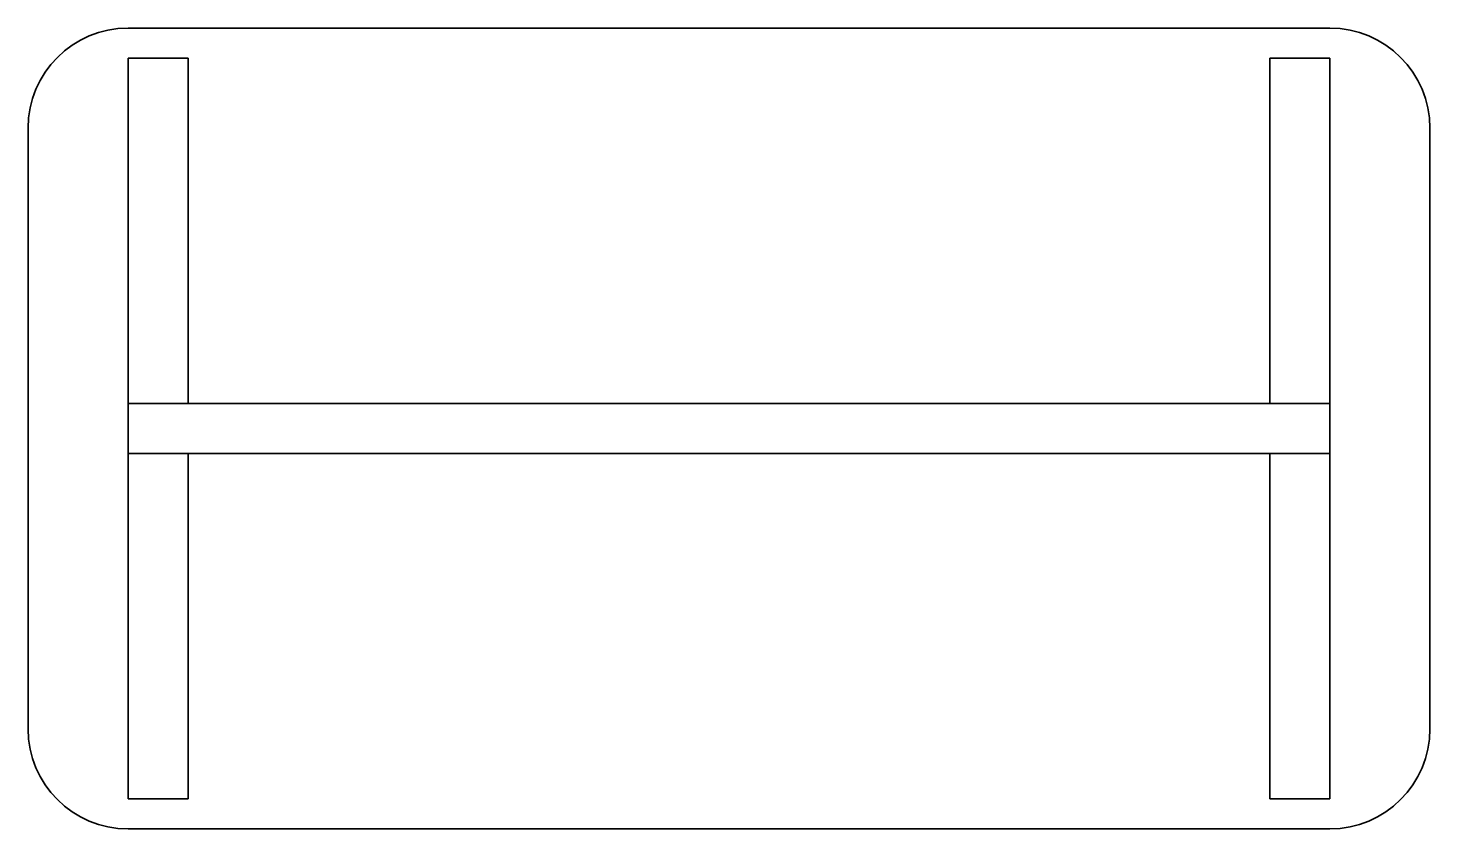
# Model space of a CAD drawing. Extents: x 78 to 218, y 65 to 145.
import ezdxf

# ---------------------------------------------------------------- set-up
doc = ezdxf.new("R2010")
doc.units = 0

msp = doc.modelspace()

# ---------------------------------------------------------------- linework, layer by layer
at = {"color": 7, "lineweight": 35}
for p, q in [((88.5, 145), (208.5, 145)), ((88.5, 142), (88.5, 107.5)), ((94.5, 142), (94.5, 107.5)), ((202.5, 142), (202.5, 107.5)), ((208.5, 142), (208.5, 107.5)), ((78.5, 75), (78.5, 135)), ((218.5, 135), (218.5, 75)), ((208.5, 107.5), (88.5, 107.5)), ((88.5, 68), (88.5, 102.5)), ((208.5, 102.5), (88.5, 102.5)), ((94.5, 68), (94.5, 102.5)), ((202.5, 68), (202.5, 102.5)), ((208.5, 68), (208.5, 102.5)), ((208.5, 65), (88.5, 65))]:
    msp.add_line(p, q, dxfattribs=at)
at = {"color": 7, "lineweight": 35, "ltscale": 0.15}
for p, q in [((88.5, 142), (94.5, 142)), ((208.5, 142), (202.5, 142)), ((88.5, 68), (94.5, 68)), ((208.5, 68), (202.5, 68))]:
    msp.add_line(p, q, dxfattribs=at)
at = {"color": 7, "lineweight": 35, "ltscale": 0.125}
for p, q in [((88.5, 102.5), (88.5, 107.5)), ((208.5, 102.5), (208.5, 107.5))]:
    msp.add_line(p, q, dxfattribs=at)
at = {"color": 7, "lineweight": 35}
for centre, start, end in [((88.5, 135), 90, 180), ((208.5, 135), 360, 90), ((88.5, 75), 180, 270), ((208.5, 75), 270, 360)]:
    msp.add_arc(centre, 10, start, end, dxfattribs=at)

doc.saveas('drawing.dxf')
